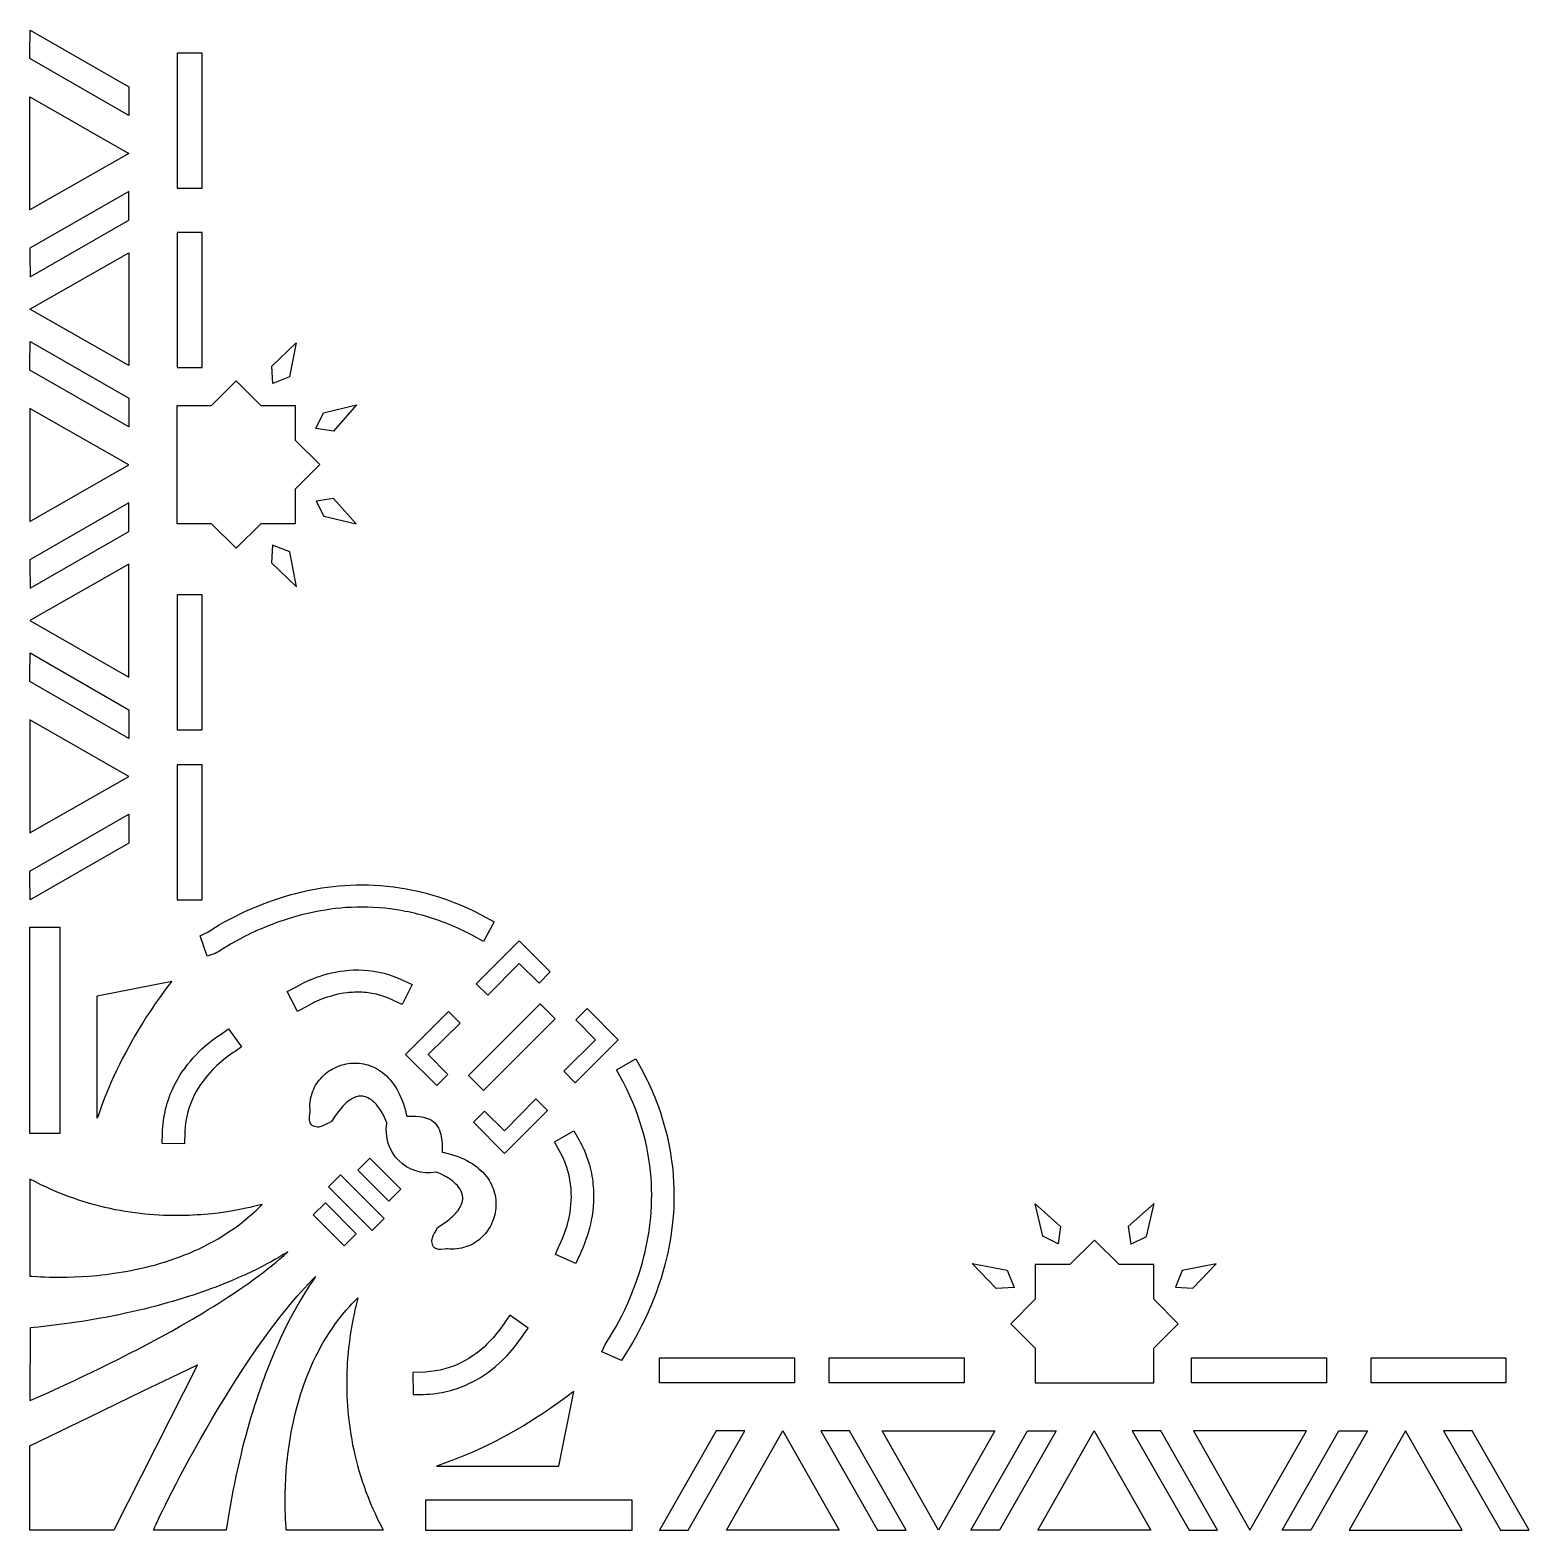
# Model space of a CAD drawing. Extents: x -8 to 273, y -41 to 240.
import ezdxf

# ---------------------------------------------------------------- set-up
doc = ezdxf.new("R2010")
doc.units = 0
doc.header["$MEASUREMENT"] = 0
doc.layers.add('LAYER_1', color=18, linetype='CONTINUOUS')

msp = doc.modelspace()

# ---------------------------------------------------------------- linework, layer by layer
at = {"layer": 'LAYER_1'}
for points in [[(10.28, 224.16), (-8.29, 234.83), (-8.29, 235.92), (-8.28, 240.19), (10.28, 229.54)], [(24.01, 210.56), (24.01, 235.88), (19.29, 235.88), (19.29, 210.56)], [(10.28, 217.05), (10.28, 217.04), (-8.29, 206.46), (-8.29, 217.04), (-8.29, 217.05), (-8.29, 217.05), (-8.29, 227.64), (10.28, 217.05)], [(10.28, 204.55), (10.28, 209.93), (-8.29, 199.26), (-8.29, 198.17), (-8.28, 193.9)], [(24.01, 176.88), (24.01, 202.2), (19.29, 202.2), (19.29, 176.88)], [(-8.29, 187.84), (10.28, 198.43), (10.28, 187.84), (10.28, 177.26)], [(10.28, 165.76), (-8.29, 176.43), (-8.29, 177.52), (-8.28, 181.79), (10.28, 171.14)], [(37.27, 173.89), (37.05, 177.15), (41.65, 181.51), (40.39, 175.15)], [(19.29, 158.7), (19.29, 169.74), (19.29, 169.8), (25.78, 169.81), (30.38, 174.4), (34.98, 169.81), (41.47, 169.8), (41.48, 163.3), (46.07, 158.7), (41.48, 154.1), (41.47, 147.6), (34.98, 147.59), (30.38, 143), (25.78, 147.59), (19.29, 147.6), (19.29, 147.66)], [(10.28, 158.64), (10.28, 158.64), (-8.29, 169.23), (-8.29, 158.64), (-8.29, 158.64), (-8.29, 158.64), (-8.29, 148.05), (10.28, 158.64)], [(45.3, 165.5), (46.76, 168.43), (52.96, 169.88), (48.64, 165)], [(45.4, 151.85), (46.83, 149), (52.86, 147.59), (48.65, 152.34)], [(10.28, 146.15), (10.28, 151.52), (-8.29, 140.86), (-8.29, 139.77), (-8.28, 135.5)], [(37.2, 143.62), (36.98, 140.26), (41.72, 135.78), (40.42, 142.33)], [(10.28, 129.44), (10.28, 140.03), (-8.29, 129.44), (10.28, 118.85)], [(24.01, 108.96), (24.01, 134.27), (19.29, 134.27), (19.29, 108.96)], [(10.28, 107.36), (-8.29, 118.02), (-8.29, 119.12), (-8.28, 123.39), (10.28, 112.74)], [(10.28, 100.24), (10.28, 100.24), (-8.29, 110.83), (-8.29, 100.24), (-8.29, 100.24), (-8.29, 100.24), (-8.29, 89.65), (10.28, 100.24)], [(24.01, 77.09), (24.01, 102.41), (19.29, 102.41), (19.29, 77.09)], [(10.28, 87.74), (-8.28, 77.09), (-8.29, 81.36), (-8.29, 82.45), (10.28, 93.12)], [(24.96, 66.52), (23.63, 70.35), (24.75, 70.87), (24.93, 70.98), (25.81, 71.53), (27.21, 72.37), (28.09, 72.87), (29.08, 73.41), (30.18, 73.99), (31.39, 74.58), (32.7, 75.19), (34.11, 75.79), (35.62, 76.4), (37.22, 76.98), (38.9, 77.54), (40.67, 78.06), (41.59, 78.3), (42.53, 78.54), (43.49, 78.75), (44.46, 78.96), (45.46, 79.14), (46.47, 79.31), (47.5, 79.46), (48.55, 79.59), (49.61, 79.7), (50.69, 79.79), (51.79, 79.85), (52.9, 79.89), (54.03, 79.9), (55.17, 79.88), (56.33, 79.84), (57.5, 79.77), (58.68, 79.66), (59.88, 79.53), (61.08, 79.36), (62.3, 79.15), (63.53, 78.91), (64.77, 78.63), (66.02, 78.32), (67.28, 77.96), (68.55, 77.57), (69.83, 77.13), (71.11, 76.65), (72.4, 76.13), (73.7, 75.56), (75.01, 74.95), (76.32, 74.29), (78.77, 72.96), (76.75, 69.29), (74.99, 70.26), (74.38, 70.58), (73.78, 70.89), (73.17, 71.19), (72.57, 71.48), (71.97, 71.76), (71.37, 72.02), (70.78, 72.28), (70.19, 72.52), (69.59, 72.76), (69.01, 72.98), (68.42, 73.2), (67.83, 73.4), (67.25, 73.6), (66.67, 73.78), (66.09, 73.96), (65.52, 74.12), (64.94, 74.28), (64.37, 74.43), (63.81, 74.57), (63.24, 74.7), (62.68, 74.82), (62.11, 74.93), (61.56, 75.04), (61, 75.14), (60.46, 75.22), (59.35, 75.38), (58.26, 75.5), (57.18, 75.6), (56.12, 75.67), (55.07, 75.71), (54.03, 75.72), (53, 75.71), (51.98, 75.67), (50.98, 75.62), (49.99, 75.54), (49.02, 75.44), (48.06, 75.32), (47.11, 75.18), (46.18, 75.03), (45.27, 74.86), (44.37, 74.67), (43.49, 74.47), (42.63, 74.26), (41.79, 74.03), (40.96, 73.79), (40.15, 73.55), (39.36, 73.29), (38.59, 73.03), (37.84, 72.77), (37.11, 72.49), (36.4, 72.22), (35.72, 71.93), (35.05, 71.65), (34.41, 71.37), (33.79, 71.09), (33.19, 70.81), (32.62, 70.53), (32.08, 70.26), (31.05, 69.72), (30.13, 69.22), (29.31, 68.76), (28.61, 68.34), (28.01, 67.97), (27.12, 67.42), (26.78, 67.21), (26.44, 67.03)], [(-8.29, 71.97), (-2.7, 71.97), (-2.7, 33.24), (-8.29, 33.24)], [(75.4, 61.34), (83.46, 69.4), (89.3, 63.57), (87.22, 61.46), (83.49, 65.16), (77.58, 59.18)], [(61.52, 57.44), (59.9, 58.23), (59.49, 58.42), (59.08, 58.6), (58.67, 58.76), (58.27, 58.9), (57.87, 59.04), (57.47, 59.16), (57.07, 59.27), (56.68, 59.37), (56.29, 59.45), (55.9, 59.53), (55.52, 59.59), (55.14, 59.64), (54.76, 59.69), (54.38, 59.72), (54.01, 59.75), (53.64, 59.76), (53.28, 59.77), (52.92, 59.77), (52.56, 59.76), (52.2, 59.74), (51.85, 59.72), (51.51, 59.69), (51.18, 59.65), (50.49, 59.56), (49.84, 59.44), (49.21, 59.31), (48.6, 59.16), (48.01, 58.99), (47.45, 58.82), (46.92, 58.63), (46.42, 58.44), (45.95, 58.25), (45.51, 58.06), (45.1, 57.87), (44.74, 57.7), (44.1, 57.36), (43.62, 57.1), (43.24, 56.87), (41.89, 56.17), (39.96, 59.88), (41.23, 60.54), (41.57, 60.73), (42.86, 61.43), (43.8, 61.87), (44.89, 62.33), (45.5, 62.56), (46.14, 62.78), (46.81, 63), (47.52, 63.2), (48.27, 63.38), (49.04, 63.55), (49.84, 63.69), (50.67, 63.8), (51.53, 63.89), (52.41, 63.94), (53.32, 63.95), (54.24, 63.92), (55.19, 63.85), (56.16, 63.72), (57.14, 63.54), (58.13, 63.31), (59.14, 63.02), (60.16, 62.66), (61.18, 62.24), (63.37, 61.2)], [(18.33, 61.86), (17.88, 61.28), (17.39, 60.64), (16.75, 59.77), (15.98, 58.7), (15.09, 57.43), (14.61, 56.73), (14.11, 55.98), (13.59, 55.18), (13.06, 54.34), (12.51, 53.46), (11.95, 52.54), (11.39, 51.58), (10.81, 50.58), (10.24, 49.54), (9.66, 48.47), (9.08, 47.37), (8.51, 46.23), (7.94, 45.06), (7.38, 43.87), (6.83, 42.64), (6.29, 41.38), (5.77, 40.1), (5.27, 38.8), (4.79, 37.47), (4.56, 36.8), (4.33, 36.12), (4.33, 59.09)], [(73.95, 44.16), (87.41, 57.61), (90.24, 54.78), (76.78, 41.32)], [(93.97, 42.77), (102.03, 50.84), (96.19, 56.68), (94.09, 54.6), (97.78, 50.86), (91.81, 44.95)], [(62.16, 48.1), (70.22, 56.16), (72.38, 53.98), (66.4, 48.07), (70.1, 44.34), (67.99, 42.26)], [(20.68, 31.34), (16.52, 31.4), (16.55, 33.28), (16.57, 33.89), (16.61, 34.49), (16.67, 35.08), (16.74, 35.66), (16.83, 36.23), (16.93, 36.79), (17.04, 37.34), (17.16, 37.89), (17.3, 38.42), (17.45, 38.94), (17.61, 39.45), (17.79, 39.95), (17.97, 40.44), (18.16, 40.92), (18.36, 41.38), (18.57, 41.84), (18.78, 42.29), (19.01, 42.73), (19.24, 43.15), (19.48, 43.57), (19.72, 43.97), (19.96, 44.37), (20.22, 44.76), (20.73, 45.49), (21.25, 46.19), (21.79, 46.84), (22.32, 47.46), (22.86, 48.04), (23.39, 48.57), (23.91, 49.07), (24.41, 49.54), (24.9, 49.96), (25.38, 50.35), (25.82, 50.7), (26.25, 51.02), (26.97, 51.54), (27.54, 51.92), (27.84, 52.11), (28.97, 52.92), (31.4, 49.52), (30.19, 48.65), (29.84, 48.43), (28.72, 47.65), (28, 47.1), (27.18, 46.4), (26.76, 46.02), (26.32, 45.6), (25.88, 45.15), (25.43, 44.67), (24.99, 44.15), (24.55, 43.61), (24.11, 43.04), (23.69, 42.43), (23.28, 41.79), (22.89, 41.13), (22.53, 40.43), (22.18, 39.7), (21.87, 38.93), (21.58, 38.14), (21.33, 37.31), (21.12, 36.45), (20.95, 35.56), (20.83, 34.63), (20.75, 33.66)], [(112.44, 24.13), (112.49, 22.93), (112.5, 21.75), (112.49, 20.59), (112.45, 19.44), (112.39, 18.31), (112.3, 17.19), (112.19, 16.09), (112.05, 15.01), (111.9, 13.95), (111.72, 12.9), (111.53, 11.88), (111.32, 10.87), (111.1, 9.89), (110.86, 8.92), (110.61, 7.98), (110.34, 7.05), (110.07, 6.15), (109.79, 5.27), (109.5, 4.42), (109.2, 3.58), (108.9, 2.77), (108.59, 1.99), (108.28, 1.23), (107.97, 0.49), (107.65, -0.22), (107.34, -0.91), (107.03, -1.58), (106.42, -2.81), (105.83, -3.94), (105.27, -4.96), (104.76, -5.86), (104.3, -6.64), (103.9, -7.3), (103.35, -8.17), (102.66, -9.31), (98.95, -7.69), (99.6, -6.3), (99.79, -5.98), (100.34, -5.1), (101.15, -3.76), (101.63, -2.92), (102.14, -1.97), (102.69, -0.92), (103.26, 0.23), (103.84, 1.48), (104.42, 2.83), (104.99, 4.27), (105.55, 5.79), (106.08, 7.4), (106.58, 9.09), (106.81, 9.96), (107.03, 10.85), (107.24, 11.76), (107.43, 12.69), (107.61, 13.63), (107.77, 14.59), (107.91, 15.57), (108.03, 16.56), (108.14, 17.57), (108.22, 18.59), (108.28, 19.63), (108.31, 20.68), (108.32, 21.75), (108.31, 22.83), (108.27, 23.92), (108.2, 25.02), (108.1, 26.14), (107.97, 27.27), (107.81, 28.41), (107.62, 29.56), (107.39, 30.72), (107.13, 31.89), (106.83, 33.07), (106.5, 34.26), (106.12, 35.46), (105.71, 36.67), (105.26, 37.89), (104.76, 39.11), (104.22, 40.35), (103.64, 41.59), (103.01, 42.83), (101.71, 45.24), (105.36, 47.25), (106.35, 45.44), (106.71, 44.77), (107.06, 44.09), (107.39, 43.42), (107.72, 42.75), (108.03, 42.07), (108.32, 41.4), (108.61, 40.74), (108.89, 40.07), (109.15, 39.4), (109.4, 38.74), (109.65, 38.08), (109.88, 37.42), (110.1, 36.76), (110.31, 36.11), (110.5, 35.45), (110.69, 34.8), (110.87, 34.15), (111.04, 33.5), (111.2, 32.86), (111.34, 32.22), (111.48, 31.58), (111.61, 30.94), (111.73, 30.31), (111.84, 29.67), (111.94, 29.04), (112.12, 27.8), (112.26, 26.56), (112.37, 25.34)], [(80.72, 29.53), (88.79, 37.6), (86.61, 39.75), (80.7, 33.78), (76.97, 37.47), (74.88, 35.37)], [(90.09, 31.69), (93.69, 33.79), (94.64, 32.16), (94.93, 31.63), (95.2, 31.09), (95.46, 30.56), (95.7, 30.02), (95.92, 29.49), (96.12, 28.96), (96.31, 28.43), (96.48, 27.9), (96.63, 27.37), (96.77, 26.85), (96.9, 26.33), (97.01, 25.81), (97.1, 25.3), (97.19, 24.79), (97.26, 24.28), (97.31, 23.78), (97.36, 23.29), (97.39, 22.8), (97.41, 22.32), (97.43, 21.84), (97.43, 21.37), (97.42, 20.9), (97.4, 20.43), (97.34, 19.54), (97.25, 18.68), (97.13, 17.84), (96.99, 17.04), (96.83, 16.27), (96.65, 15.53), (96.46, 14.84), (96.27, 14.18), (96.06, 13.56), (95.86, 12.99), (95.66, 12.45), (95.46, 11.96), (95.11, 11.14), (94.82, 10.53), (94.66, 10.21), (94.1, 8.92), (90.27, 10.59), (90.86, 11.96), (91.04, 12.32), (91.6, 13.57), (91.93, 14.42), (92.28, 15.44), (92.44, 15.98), (92.6, 16.57), (92.75, 17.18), (92.88, 17.83), (93, 18.5), (93.1, 19.19), (93.18, 19.9), (93.23, 20.64), (93.25, 21.4), (93.24, 22.17), (93.19, 22.96), (93.11, 23.76), (92.99, 24.58), (92.82, 25.4), (92.61, 26.24), (92.35, 27.09), (92.03, 27.94), (91.66, 28.81), (91.23, 29.67)], [(53.22, 26.39), (55.48, 28.65), (61.28, 22.86), (59.02, 20.59)], [(58.16, 17.32), (55.9, 15.06), (47.69, 23.27), (49.95, 25.53)], [(-8.29, 24.73), (-8.29, 6.52), (-8.17, 6.52), (-7.9, 6.51), (-6.96, 6.45), (-6.29, 6.41), (-5.51, 6.38), (-4.61, 6.35), (-3.6, 6.33), (-2.49, 6.33), (-1.29, 6.34), (0, 6.38), (1.37, 6.44), (2.82, 6.54), (3.56, 6.6), (4.33, 6.67), (5.1, 6.75), (5.9, 6.84), (6.7, 6.94), (7.52, 7.05), (8.35, 7.18), (9.19, 7.31), (10.04, 7.46), (10.9, 7.63), (11.77, 7.81), (12.65, 8), (13.53, 8.21), (14.42, 8.43), (15.31, 8.67), (16.21, 8.93), (17.11, 9.21), (18.01, 9.5), (18.91, 9.81), (19.82, 10.14), (20.72, 10.49), (21.63, 10.86), (22.53, 11.25), (23.43, 11.67), (24.32, 12.1), (25.22, 12.56), (26.1, 13.04), (26.98, 13.54), (27.86, 14.07), (28.72, 14.62), (29.58, 15.19), (30.43, 15.79), (31.27, 16.42), (32.1, 17.08), (32.91, 17.76), (33.71, 18.47), (34.11, 18.83), (34.5, 19.2), (34.89, 19.58), (35.28, 19.97), (35.18, 19.95), (34.96, 19.9), (34.18, 19.7), (33.63, 19.56), (32.97, 19.41), (32.22, 19.24), (31.37, 19.06), (30.43, 18.88), (29.4, 18.7), (28.28, 18.53), (27.08, 18.36), (25.81, 18.22), (25.14, 18.15), (24.46, 18.09), (23.76, 18.03), (23.04, 17.99), (22.3, 17.95), (21.55, 17.91), (20.78, 17.89), (20, 17.88), (19.2, 17.87), (18.39, 17.88), (17.57, 17.89), (16.73, 17.92), (15.88, 17.96), (15.01, 18.02), (14.14, 18.08), (13.25, 18.17), (12.35, 18.26), (11.44, 18.37), (10.52, 18.5), (9.59, 18.64), (8.65, 18.81), (7.7, 18.98), (6.75, 19.18), (5.78, 19.4), (4.81, 19.63), (3.83, 19.89), (2.85, 20.16), (1.86, 20.46), (0.86, 20.78), (-0.14, 21.12), (-1.15, 21.48), (-2.16, 21.87), (-3.17, 22.29), (-4.19, 22.72), (-5.21, 23.19), (-6.23, 23.67), (-7.26, 24.19)], [(52.91, 14.48), (50.65, 12.22), (44.85, 18.02), (47.11, 20.28)], [(184.53, 12.61), (181.67, 14.03), (180.27, 20.06), (185.01, 15.86)], [(198.17, 12.51), (201.11, 13.97), (202.55, 20.17), (197.67, 15.85)], [(191.37, -13.51), (202.41, -13.51), (202.48, -13.51), (202.49, -7.01), (207.08, -2.41), (202.49, 2.18), (202.48, 8.68), (195.98, 8.69), (191.37, 13.27), (186.77, 8.69), (180.27, 8.68), (180.26, 2.18), (175.67, -2.41), (180.26, -7.01), (180.27, -13.51), (180.34, -13.51)], [(40.07, 11.07), (39.98, 11.03), (39.81, 10.92), (39.2, 10.55), (38.25, 9.98), (37.64, 9.62), (36.95, 9.23), (36.16, 8.8), (35.28, 8.34), (34.31, 7.85), (33.25, 7.33), (32.1, 6.79), (30.85, 6.24), (29.51, 5.66), (28.07, 5.08), (26.54, 4.48), (25.74, 4.18), (24.92, 3.88), (24.07, 3.58), (23.2, 3.28), (22.3, 2.98), (21.38, 2.68), (20.43, 2.38), (19.46, 2.08), (18.46, 1.79), (17.44, 1.49), (16.4, 1.2), (15.33, 0.92), (14.23, 0.63), (13.12, 0.35), (11.97, 0.08), (10.8, -0.19), (9.6, -0.45), (8.38, -0.71), (7.14, -0.96), (5.87, -1.21), (4.57, -1.44), (3.25, -1.67), (1.9, -1.9), (0.52, -2.11), (-0.88, -2.31), (-2.3, -2.51), (-3.76, -2.7), (-5.23, -2.87), (-6.74, -3.04), (-8.27, -3.19), (-8.29, -16.81), (-7.83, -16.6), (-6.7, -16.11), (-4.95, -15.33), (-2.68, -14.3), (0.07, -13.04), (1.59, -12.32), (3.2, -11.55), (4.89, -10.74), (6.65, -9.87), (8.47, -8.96), (10.34, -8.01), (12.26, -7.02), (14.21, -5.99), (16.19, -4.92), (18.18, -3.83), (20.18, -2.7), (22.18, -1.54), (24.17, -0.36), (25.16, 0.25), (26.14, 0.85), (27.11, 1.46), (28.08, 2.08), (29.03, 2.7), (29.98, 3.33), (30.91, 3.96), (31.83, 4.59), (32.73, 5.23), (33.63, 5.87), (34.5, 6.51), (35.36, 7.16), (36.2, 7.81), (37.01, 8.46), (37.81, 9.11), (38.59, 9.76), (39.34, 10.42)], [(176.3, 4.41), (172.94, 4.19), (168.45, 8.92), (175.01, 7.63)], [(206.57, 4.47), (209.83, 4.26), (214.18, 8.85), (207.82, 7.6)], [(45.28, 6.45), (45.23, 6.36), (45.12, 6.19), (44.71, 5.61), (44.09, 4.69), (43.7, 4.1), (43.27, 3.42), (42.8, 2.66), (42.3, 1.81), (41.76, 0.86), (41.19, -0.17), (40.59, -1.29), (39.96, -2.51), (39.32, -3.82), (38.66, -5.22), (37.99, -6.71), (37.65, -7.5), (37.3, -8.31), (36.96, -9.14), (36.61, -9.99), (36.26, -10.88), (35.91, -11.78), (35.57, -12.71), (35.22, -13.66), (34.87, -14.64), (34.53, -15.65), (34.18, -16.67), (33.84, -17.73), (33.5, -18.81), (33.16, -19.91), (32.83, -21.04), (32.5, -22.19), (32.17, -23.37), (31.85, -24.58), (31.54, -25.81), (31.23, -27.07), (30.92, -28.35), (30.62, -29.66), (30.33, -30.99), (30.04, -32.35), (29.77, -33.74), (29.5, -35.16), (29.24, -36.6), (28.98, -38.06), (28.74, -39.56), (28.51, -41.08), (14.91, -41.08), (14.98, -40.87), (15.14, -40.5), (15.38, -39.96), (15.69, -39.27), (16.09, -38.44), (16.56, -37.47), (17.1, -36.37), (17.7, -35.16), (18.38, -33.84), (19.11, -32.42), (19.9, -30.91), (20.75, -29.32), (21.66, -27.65), (22.61, -25.92), (23.62, -24.13), (24.67, -22.29), (25.76, -20.41), (26.89, -18.51), (28.05, -16.58), (29.26, -14.64), (30.49, -12.7), (31.75, -10.76), (32.39, -9.79), (33.03, -8.83), (33.69, -7.88), (34.34, -6.93), (35, -5.99), (35.67, -5.06), (36.34, -4.14), (37.01, -3.22), (37.69, -2.33), (38.37, -1.44), (39.06, -0.57), (39.74, 0.29), (40.43, 1.12), (41.12, 1.95), (41.81, 2.75), (42.51, 3.53), (43.2, 4.29), (43.89, 5.04), (44.59, 5.75)], [(57.98, -41.08), (39.76, -41.08), (39.77, -40.96), (39.75, -40.7), (39.7, -39.75), (39.66, -39.09), (39.63, -38.3), (39.6, -37.4), (39.58, -36.39), (39.58, -35.28), (39.59, -34.08), (39.63, -32.79), (39.69, -31.42), (39.78, -29.98), (39.84, -29.23), (39.91, -28.47), (39.99, -27.69), (40.08, -26.9), (40.18, -26.09), (40.3, -25.27), (40.42, -24.44), (40.56, -23.6), (40.71, -22.75), (40.87, -21.89), (41.05, -21.02), (41.25, -20.15), (41.46, -19.27), (41.68, -18.38), (41.92, -17.48), (42.18, -16.59), (42.45, -15.69), (42.75, -14.78), (43.06, -13.88), (43.39, -12.98), (43.74, -12.07), (44.11, -11.17), (44.5, -10.26), (44.91, -9.36), (45.35, -8.47), (45.8, -7.58), (46.28, -6.69), (46.79, -5.81), (47.31, -4.94), (47.86, -4.07), (48.44, -3.21), (49.04, -2.36), (49.67, -1.52), (50.32, -0.7), (51, 0.12), (51.71, 0.92), (52.08, 1.32), (52.45, 1.71), (52.83, 2.1), (53.22, 2.48), (53.2, 2.38), (53.15, 2.16), (52.95, 1.39), (52.81, 0.84), (52.66, 0.18), (52.49, -0.57), (52.31, -1.42), (52.13, -2.37), (51.95, -3.4), (51.78, -4.51), (51.61, -5.71), (51.46, -6.99), (51.4, -7.65), (51.34, -8.34), (51.28, -9.04), (51.23, -9.76), (51.19, -10.49), (51.16, -11.24), (51.14, -12.01), (51.12, -12.79), (51.12, -13.59), (51.12, -14.4), (51.14, -15.23), (51.17, -16.06), (51.21, -16.92), (51.26, -17.78), (51.33, -18.66), (51.41, -19.54), (51.51, -20.44), (51.62, -21.35), (51.75, -22.27), (51.89, -23.2), (52.05, -24.14), (52.23, -25.09), (52.43, -26.04), (52.64, -27.01), (52.88, -27.98), (53.13, -28.96), (53.41, -29.94), (53.71, -30.93), (54.03, -31.93), (54.37, -32.93), (54.73, -33.94), (55.12, -34.95), (55.53, -35.97), (55.97, -36.98), (56.43, -38), (56.92, -39.03), (57.44, -40.05)], [(63.55, -11.52), (63.6, -15.68), (65.48, -15.65), (66.09, -15.63), (66.69, -15.59), (67.28, -15.53), (67.86, -15.46), (68.43, -15.38), (69, -15.28), (69.55, -15.16), (70.09, -15.04), (70.62, -14.9), (71.14, -14.75), (71.65, -14.59), (72.15, -14.42), (72.64, -14.23), (73.12, -14.04), (73.59, -13.84), (74.04, -13.63), (74.49, -13.42), (74.93, -13.19), (75.36, -12.96), (75.77, -12.73), (76.18, -12.49), (76.57, -12.24), (76.97, -11.98), (77.69, -11.47), (78.39, -10.95), (79.04, -10.42), (79.66, -9.88), (80.24, -9.35), (80.78, -8.82), (81.28, -8.3), (81.74, -7.79), (82.16, -7.3), (82.55, -6.83), (82.9, -6.38), (83.23, -5.95), (83.74, -5.23), (84.12, -4.67), (84.32, -4.37), (85.13, -3.23), (81.72, -0.8), (80.86, -2.02), (80.64, -2.36), (79.86, -3.48), (79.3, -4.2), (78.61, -5.02), (78.22, -5.44), (77.8, -5.88), (77.35, -6.32), (76.87, -6.77), (76.36, -7.22), (75.81, -7.66), (75.24, -8.09), (74.63, -8.51), (74, -8.92), (73.33, -9.31), (72.63, -9.68), (71.9, -10.02), (71.14, -10.33), (70.34, -10.62), (69.51, -10.87), (68.65, -11.08), (67.76, -11.25), (66.83, -11.38), (65.87, -11.46)], [(7.47, -41.08), (-8.29, -41.08), (-8.29, -25.29), (2.8, -19.9), (12.94, -15), (18.17, -12.47), (23.13, -10.09)], [(109.77, -8.78), (135.08, -8.78), (135.08, -13.51), (109.77, -13.51)], [(141.63, -8.78), (166.95, -8.78), (166.95, -13.51), (141.63, -13.51)], [(209.56, -8.78), (234.87, -8.78), (234.87, -13.51), (209.56, -13.51)], [(243.24, -8.78), (268.55, -8.78), (268.55, -13.51), (243.24, -13.51)], [(93.7, -15.09), (93.12, -15.54), (92.48, -16.02), (91.61, -16.67), (90.54, -17.44), (89.27, -18.32), (88.57, -18.8), (87.82, -19.3), (87.02, -19.82), (86.18, -20.36), (85.3, -20.9), (84.38, -21.46), (83.42, -22.03), (82.42, -22.6), (81.38, -23.18), (80.31, -23.76), (79.21, -24.34), (78.07, -24.91), (76.9, -25.48), (75.71, -26.04), (74.48, -26.59), (73.22, -27.12), (71.94, -27.64), (70.64, -28.14), (69.31, -28.62), (68.64, -28.86), (67.96, -29.08), (90.93, -29.08)], [(120.42, -22.51), (109.77, -41.08), (114.04, -41.08), (115.13, -41.08), (125.79, -22.51)], [(132.91, -22.52), (132.92, -22.51), (143.5, -41.08), (132.92, -41.08), (132.91, -41.08), (132.91, -41.08), (122.32, -41.08), (132.91, -22.51)], [(140.03, -22.51), (150.7, -41.08), (151.79, -41.08), (156.06, -41.08), (145.41, -22.51)], [(162.12, -22.51), (172.7, -22.51), (162.12, -41.08), (151.53, -22.51)], [(178.82, -22.51), (184.2, -22.51), (173.53, -41.08), (172.44, -41.08), (168.17, -41.08)], [(191.32, -22.52), (191.32, -22.51), (201.91, -41.08), (191.32, -41.08), (191.32, -41.08), (191.32, -41.08), (180.73, -41.08), (191.32, -22.51)], [(198.44, -22.51), (209.1, -41.08), (210.19, -41.08), (214.46, -41.08), (203.81, -22.51)], [(220.52, -41.08), (231.11, -22.51), (220.52, -22.51), (209.93, -22.51)], [(237.22, -22.51), (242.6, -22.51), (231.94, -41.08), (230.84, -41.08), (226.57, -41.08)], [(249.72, -22.52), (249.72, -22.51), (239.13, -41.08), (249.72, -41.08), (249.72, -41.08), (249.72, -41.08), (260.31, -41.08), (249.72, -22.51)], [(256.84, -22.51), (267.51, -41.08), (268.6, -41.08), (272.87, -41.08), (262.22, -22.51)], [(104.64, -41.08), (104.64, -35.5), (65.91, -35.5), (65.91, -41.08)]]:
    msp.add_lwpolyline(points, close=True, dxfattribs=at)
msp.add_lwpolyline([(79.11, 19.64), (79.08, 19.24), (79.03, 18.83), (78.96, 18.43), (78.88, 18.04), (78.77, 17.65), (78.65, 17.26), (78.52, 16.89), (78.36, 16.52), (78.19, 16.15), (78, 15.8), (77.8, 15.46), (77.58, 15.12), (77.34, 14.8), (77.09, 14.48), (76.82, 14.18), (76.55, 13.9), (76.25, 13.62), (75.95, 13.36), (75.63, 13.12), (75.29, 12.89), (74.95, 12.67), (74.59, 12.48), (74.22, 12.3), (73.84, 12.14), (73.45, 12), (73.05, 11.88), (72.63, 11.77), (72.21, 11.7), (71.78, 11.64), (71.34, 11.61), (70.89, 11.59), (70.44, 11.61), (70.03, 11.64), (69.8, 11.62), (69.48, 11.57), (68.77, 11.5), (68.38, 11.52), (68.17, 11.55), (67.97, 11.62), (67.77, 11.71), (67.58, 11.85), (67.41, 12.03), (67.29, 12.24), (67.18, 12.49), (67.12, 12.75), (67.1, 13), (67.11, 13.24), (67.15, 13.48), (67.21, 13.71), (67.36, 14.12), (67.55, 14.51), (67.74, 14.86), (68.13, 15.62), (69.2, 16.32), (70.02, 16.92), (70.39, 17.21), (70.72, 17.5), (71.03, 17.78), (71.31, 18.06), (71.57, 18.33), (71.8, 18.6), (72, 18.86), (72.18, 19.12), (72.33, 19.37), (72.47, 19.61), (72.58, 19.85), (72.67, 20.08), (72.75, 20.3), (72.81, 20.52), (72.84, 20.74), (72.87, 20.94), (72.88, 21.15), (72.87, 21.35), (72.85, 21.54), (72.82, 21.72), (72.72, 22.11), (72.57, 22.47), (72.38, 22.82), (72.15, 23.16), (71.88, 23.49), (71.59, 23.8), (71.27, 24.1), (70.93, 24.38), (70.58, 24.64), (70.22, 24.88), (69.87, 25.1), (69.52, 25.3), (68.86, 25.63), (68.3, 25.87), (67.9, 26), (67.81, 26.03, -0.519697), (58.65, 35.14), (58.62, 35.28), (58.47, 35.69), (58.22, 36.26), (57.88, 36.93), (57.46, 37.65), (57.22, 38), (56.96, 38.35), (56.68, 38.69), (56.39, 39.01), (56.08, 39.3), (55.75, 39.56), (55.41, 39.79), (55.07, 39.98), (54.71, 40.12), (54.33, 40.23), (54.15, 40.26), (53.95, 40.27), (53.76, 40.28), (53.55, 40.27), (53.35, 40.24), (53.14, 40.2), (52.92, 40.14), (52.7, 40.07), (52.47, 39.97), (52.23, 39.86), (51.99, 39.72), (51.74, 39.57), (51.49, 39.38), (51.23, 39.18), (50.96, 38.95), (50.69, 38.69), (50.41, 38.41), (50.13, 38.1), (49.55, 37.4), (48.95, 36.57), (48.24, 35.49), (47.81, 35.29), (47.49, 35.12), (46.75, 34.74), (46.34, 34.58), (46.1, 34.52), (45.87, 34.48), (45.63, 34.47), (45.37, 34.5), (45.12, 34.56), (44.87, 34.66), (44.66, 34.79), (44.48, 34.95), (44.34, 35.14), (44.24, 35.34), (44.18, 35.54), (44.14, 35.76), (44.13, 36.14), (44.15, 36.51), (44.2, 36.86), (44.27, 37.41), (44.24, 37.81), (44.22, 38.26), (44.23, 38.71), (44.27, 39.15), (44.32, 39.58), (44.4, 40), (44.5, 40.41), (44.62, 40.81), (44.76, 41.2), (44.92, 41.58), (45.1, 41.95), (45.29, 42.31), (45.51, 42.65), (45.73, 42.99), (45.98, 43.3), (46.24, 43.61), (46.51, 43.9), (46.8, 44.18), (47.1, 44.45), (47.41, 44.7), (47.73, 44.93), (48.06, 45.15), (48.4, 45.36), (48.76, 45.55), (49.12, 45.72), (49.49, 45.88), (49.86, 46.02), (50.24, 46.14), (50.63, 46.24), (51.03, 46.33), (51.42, 46.4), (51.83, 46.45), (52.23, 46.48), (52.64, 46.49), (53.05, 46.48), (53.46, 46.45), (53.87, 46.4), (54.28, 46.33), (54.69, 46.24), (55.1, 46.12), (55.51, 45.99), (55.91, 45.83), (56.31, 45.65), (56.7, 45.44), (57.09, 45.21), (57.47, 44.96), (57.84, 44.69), (58.21, 44.39), (58.57, 44.07), (58.92, 43.72), (59.25, 43.35), (59.58, 42.95), (59.9, 42.53), (60.2, 42.08), (60.49, 41.61), (60.77, 41.11), (61.04, 40.59), (61.29, 40.03), (61.52, 39.46), (61.74, 38.85), (61.95, 38.22), (62.13, 37.56), (62.3, 36.87), (62.37, 36.55), (62.58, 36.55), (63.26, 36.54), (63.99, 36.51), (64.75, 36.45), (65.14, 36.4), (65.52, 36.32), (65.9, 36.23), (66.28, 36.1), (66.64, 35.95), (66.99, 35.76), (67.32, 35.53), (67.63, 35.26), (67.91, 34.95), (68.14, 34.61), (68.34, 34.25), (68.51, 33.87), (68.64, 33.48), (68.75, 33.08), (68.84, 32.68), (68.91, 32.27), (68.99, 31.47), (69.03, 30.7), (69.05, 29.77), (69.37, 29.7), (70.07, 29.53), (70.73, 29.35), (71.37, 29.15), (71.98, 28.93), (72.57, 28.7), (73.12, 28.45), (73.66, 28.19), (74.16, 27.91), (74.64, 27.62), (75.09, 27.32), (75.52, 27), (75.92, 26.67), (76.3, 26.34), (76.65, 25.99), (76.97, 25.63), (77.28, 25.26), (77.56, 24.89), (77.81, 24.51), (78.04, 24.12), (78.25, 23.73), (78.43, 23.33), (78.59, 22.93), (78.73, 22.52), (78.85, 22.11), (78.95, 21.7), (79.02, 21.29), (79.07, 20.87), (79.1, 20.46), (79.11, 20.05)], format="xyb", close=True, dxfattribs=at)

doc.saveas('drawing.dxf')
